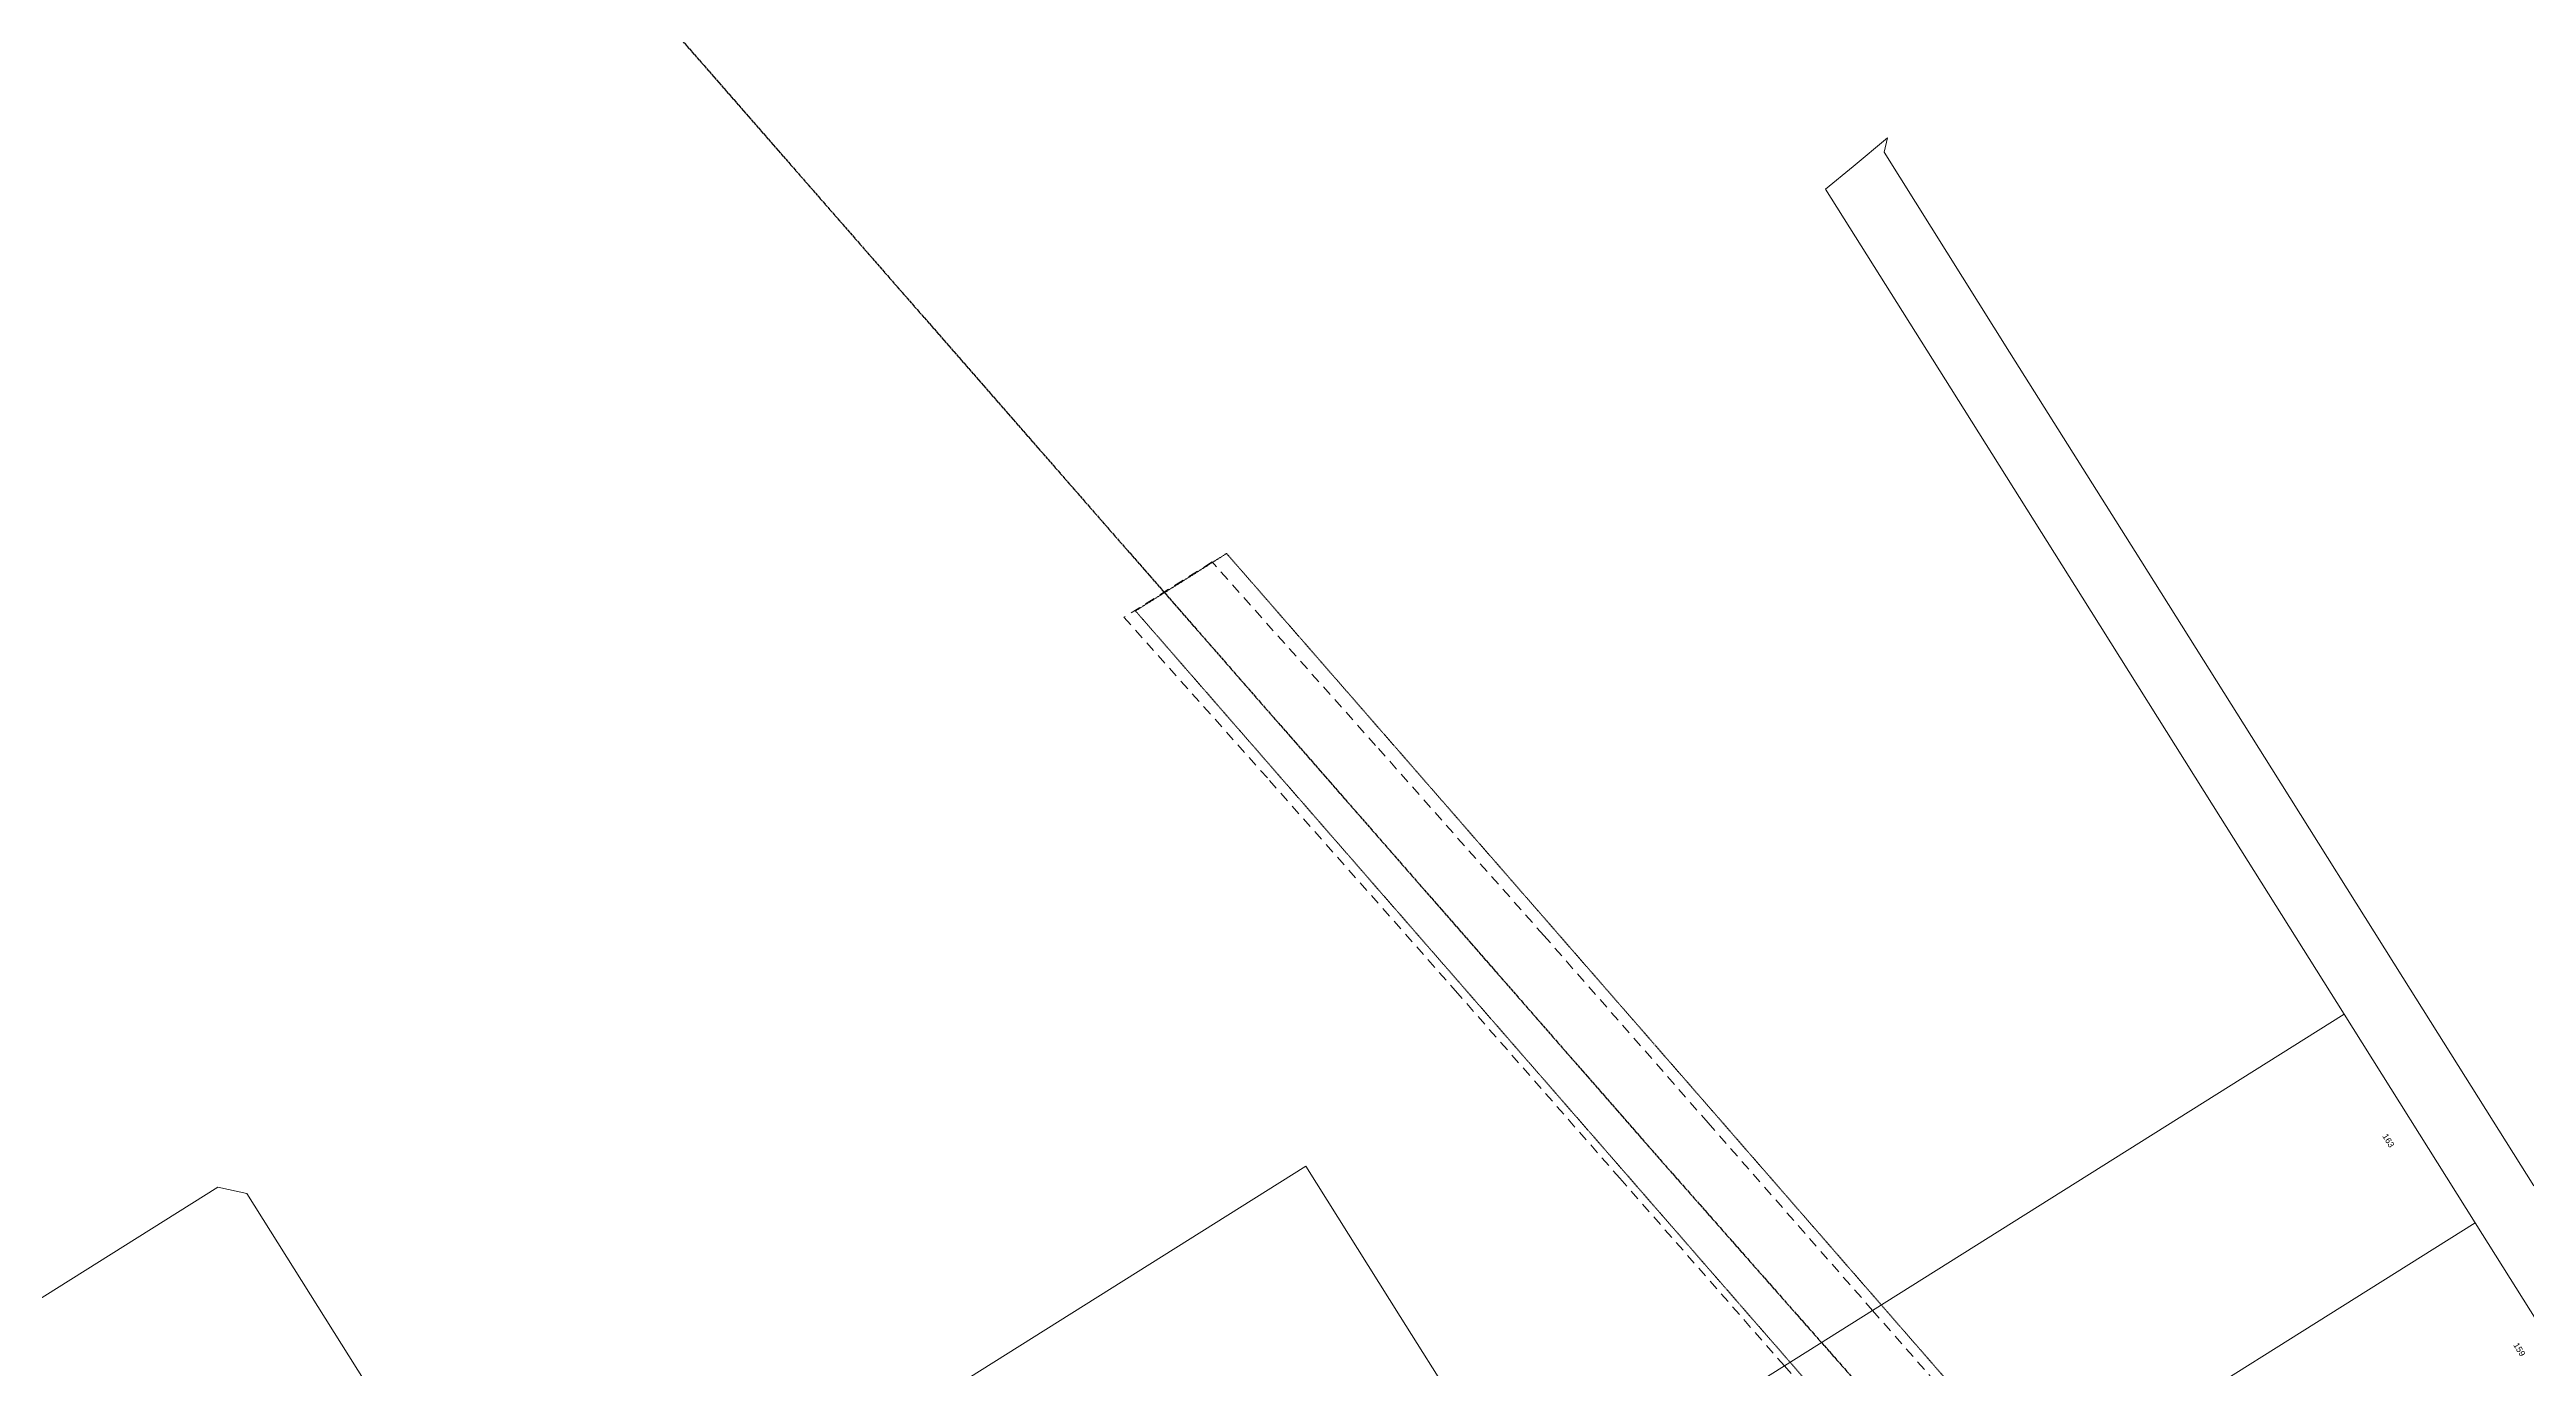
# Model space of a CAD drawing. Header units: metres. Extents: x 303862 to 306084, y 6269917 to 6272504.
# Drawn here: x 304605 to 305330, y 6271167 to 6271553 of the extents above; entities that cross this region are included whole.
import ezdxf

# ---------------------------------------------------------------- set-up
doc = ezdxf.new("R2010")
doc.units = ezdxf.units.M
for name, pattern in [('Cable Exist OH', [1, 1, 0]), ('Dash', [5, 3, -2]), ('HIDDEN', [0.375, 0.25, -0.125]), ('HIDDEN2', [0.1875, 0.125, -0.0625])]:
    doc.linetypes.add(name, pattern=pattern)
for name, color, linetype, lineweight in [('Cadastre Easements_SP_EXT', 9, 'Continuous', 5), ('Cadastre Land Parcels_SP_EXT', 9, 'Continuous', 5), ('Cadastre Other Property_SP_EXT', 9, 'HIDDEN', 5), ('Cadastre Roads_SP_EXT', 9, 'Continuous', 5)]:
    doc.layers.add(name, color=color, linetype=linetype, lineweight=lineweight)
doc.layers.add('Mains_TR_EXT', color=7, linetype='Continuous')
doc.styles.get("Standard").update_dxf_attribs({"font": 'arial.ttf'})

msp = doc.modelspace()

# ---------------------------------------------------------------- linework, layer by layer
at = {"layer": 'Cadastre Easements_SP_EXT', "linetype": 'Dash'}
msp.add_lwpolyline([(305330.49, 6270964.03), (305282.72, 6271019.11), (305234.63, 6271073.99), (305186.53, 6271128.86), (305138.45, 6271183.74), (305090.35, 6271238.62), (305042.26, 6271293.5), (304993.09, 6271349.06), (304945.24, 6271402.75), (304919.48, 6271386.57), (304962.04, 6271338.84), (305016.45, 6271277.28), (305064.54, 6271222.41), (305112.64, 6271167.53), (305160.72, 6271112.65), (305208.82, 6271057.77), (305256.91, 6271002.9), (305304.68, 6270947.82), (305352.45, 6270892.74)], dxfattribs=at)
at = {"layer": 'Cadastre Land Parcels_SP_EXT', "linetype": 'Continuous'}
for points in [[(305160.72, 6271112.65), (305186.53, 6271128.86), (305314.72, 6271209.39), (305276.39, 6271270.4), (305138.45, 6271183.74), (305112.64, 6271167.53), (305038.56, 6271121), (305060, 6271086.88), (305076.89, 6271059.99), (305160.72, 6271112.65)], [(304697.49, 6271162.81), (304662.86, 6271217.94), (304654.45, 6271219.86), (304416.55, 6271070.43), (304454.89, 6271010.42), (304697.49, 6271162.81)], [(305016.32, 6271156.41), (305000.23, 6271182.01), (304972.64, 6271225.94), (304763.93, 6271094.82), (304807.61, 6271025.3), (305016.32, 6271156.41)], [(305208.82, 6271057.77), (305234.63, 6271073.99), (305353.04, 6271148.38), (305314.72, 6271209.39), (305186.53, 6271128.86), (305160.72, 6271112.65), (305076.89, 6271059.99), (305103.67, 6271017.35), (305115.22, 6270998.98), (305208.82, 6271057.77)]]:
    msp.add_lwpolyline(points, close=True, dxfattribs=at)
at = {"layer": 'Cadastre Other Property_SP_EXT', "linetype": 'HIDDEN2'}
msp.add_lwpolyline([(305496.4, 6270776.99), (305316.86, 6270983.28), (305085.49, 6271249.13), (304949.49, 6271405.24), (304922.84, 6271388.44), (305060.47, 6271230.43), (305281.72, 6270976.29), (305469.82, 6270760.25), (305496.4, 6270776.99)], close=True, dxfattribs=at)
at = {"layer": 'Cadastre Roads_SP_EXT', "linetype": 'Continuous'}
msp.add_lwpolyline([(305331.84, 6271220.16), (305293.51, 6271281.17), (305255.18, 6271342.18), (305216.86, 6271403.19), (305178.53, 6271464.19), (305141.82, 6271522.63), (305142.78, 6271526.83), (305132.72, 6271518.51), (305124.69, 6271511.88), (305161.42, 6271453.41), (305199.73, 6271392.42), (305238.06, 6271331.41), (305276.39, 6271270.4), (305314.72, 6271209.39), (305353.04, 6271148.38)], dxfattribs=at)
at = {"layer": 'Mains_TR_EXT', "linetype": 'Cable Exist OH'}
msp.add_lwpolyline([(303958.84, 6272504.16), (304073.58, 6272372.5), (304224.32, 6272200.08), (304356.98, 6272048.68), (304512.15, 6271872.51), (304621.23, 6271748.07), (304796.65, 6271547.99), (304915.38, 6271412.01), (305076.28, 6271227.9), (305201.51, 6271085.83), (305323.62, 6270946.47), (305473.88, 6270773.18), (305585.62, 6270642.38), (305696.03, 6270518.1), (305848.15, 6270347.84), (305967.77, 6270210.42), (306083.57, 6270078.49)], dxfattribs=at)

# ---------------------------------------------------------------- texts
at = {"layer": 'Cadastre Land Parcels_SP_EXT'}
for s, rotation, p in [('163', 301.93176, (305287.46, 6271234.76)), ('159', 301.93747, (305325.78, 6271173.63))]:
    msp.add_text(s, height=1.8, rotation=rotation, dxfattribs=at).set_placement(p)

doc.saveas('drawing.dxf')
